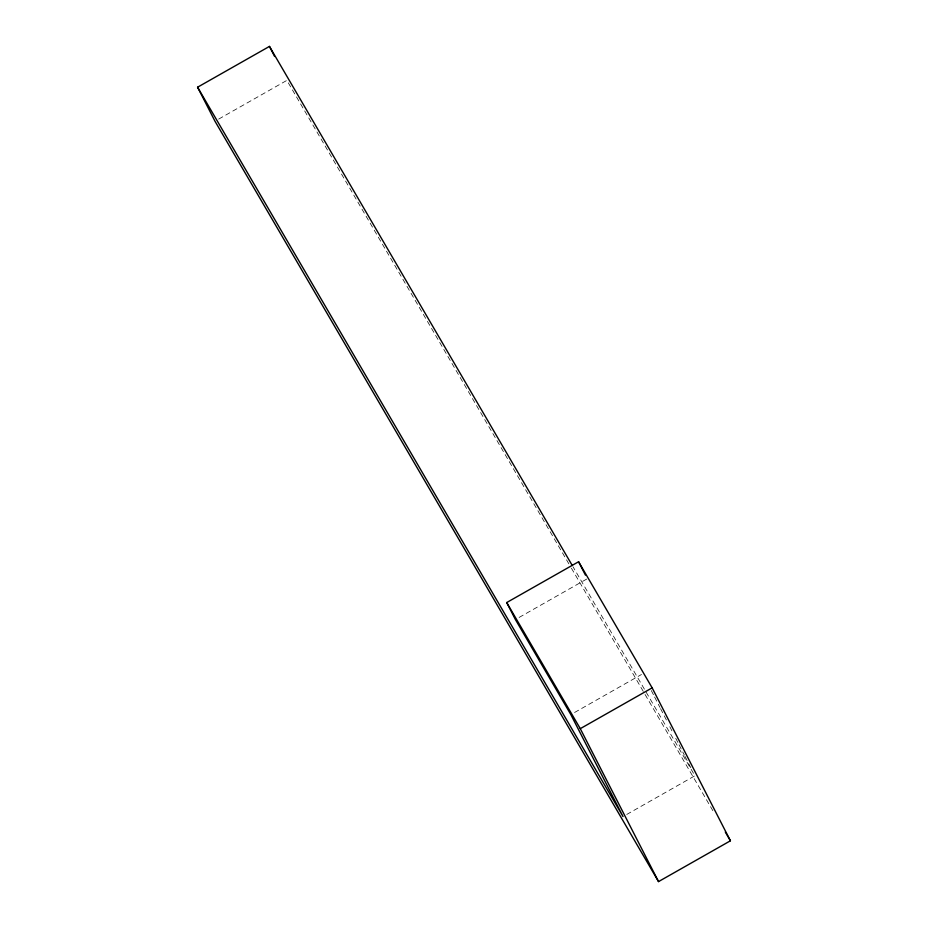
<?xml version="1.0" encoding="UTF-8"?>
<svg xmlns="http://www.w3.org/2000/svg" width="928" height="928" viewBox="0 0 928 928"><rect width="100%" height="100%" fill="white"/><g stroke="black" fill="none" stroke-linecap="round" stroke-linejoin="round"><path stroke-width="0.7" stroke-dasharray="4.64 3.48" d="M218.695 119.086L286.856 80.388M519.123 617.433L587.285 578.736M574.571 712.484L641.492 674.494M626.748 814.448L694.91 775.75L573.04 566.822M288.318 82.882L570.65 566.892M571.381 568.145L644.334 693.216M645.064 694.469L713.644 812.023M651.317 690.571L653.962 695.733M654.623 697.021L659.901 707.345M660.562 708.632L667.174 721.543M669.807 726.705L673.113 733.155M675.758 738.317L678.403 743.479M679.052 744.778L684.342 755.102M685.003 756.39L691.604 769.289"/><path stroke-width="1.39" d="M197.583 87.209L623.024 816.559L570.848 714.595L515.411 619.544L506.711 602.55L578.596 561.742L652.152 687.857L730.417 840.791L658.532 881.6L214.971 121.197L197.583 87.209L269.468 46.4L572.309 565.57M658.532 881.6L580.278 728.666L652.152 687.857M725.313 832.033L730.417 840.791M506.711 602.55L580.278 728.666M578.596 561.742L585.429 575.093M269.468 46.4L274.618 56.469"/></g></svg>
